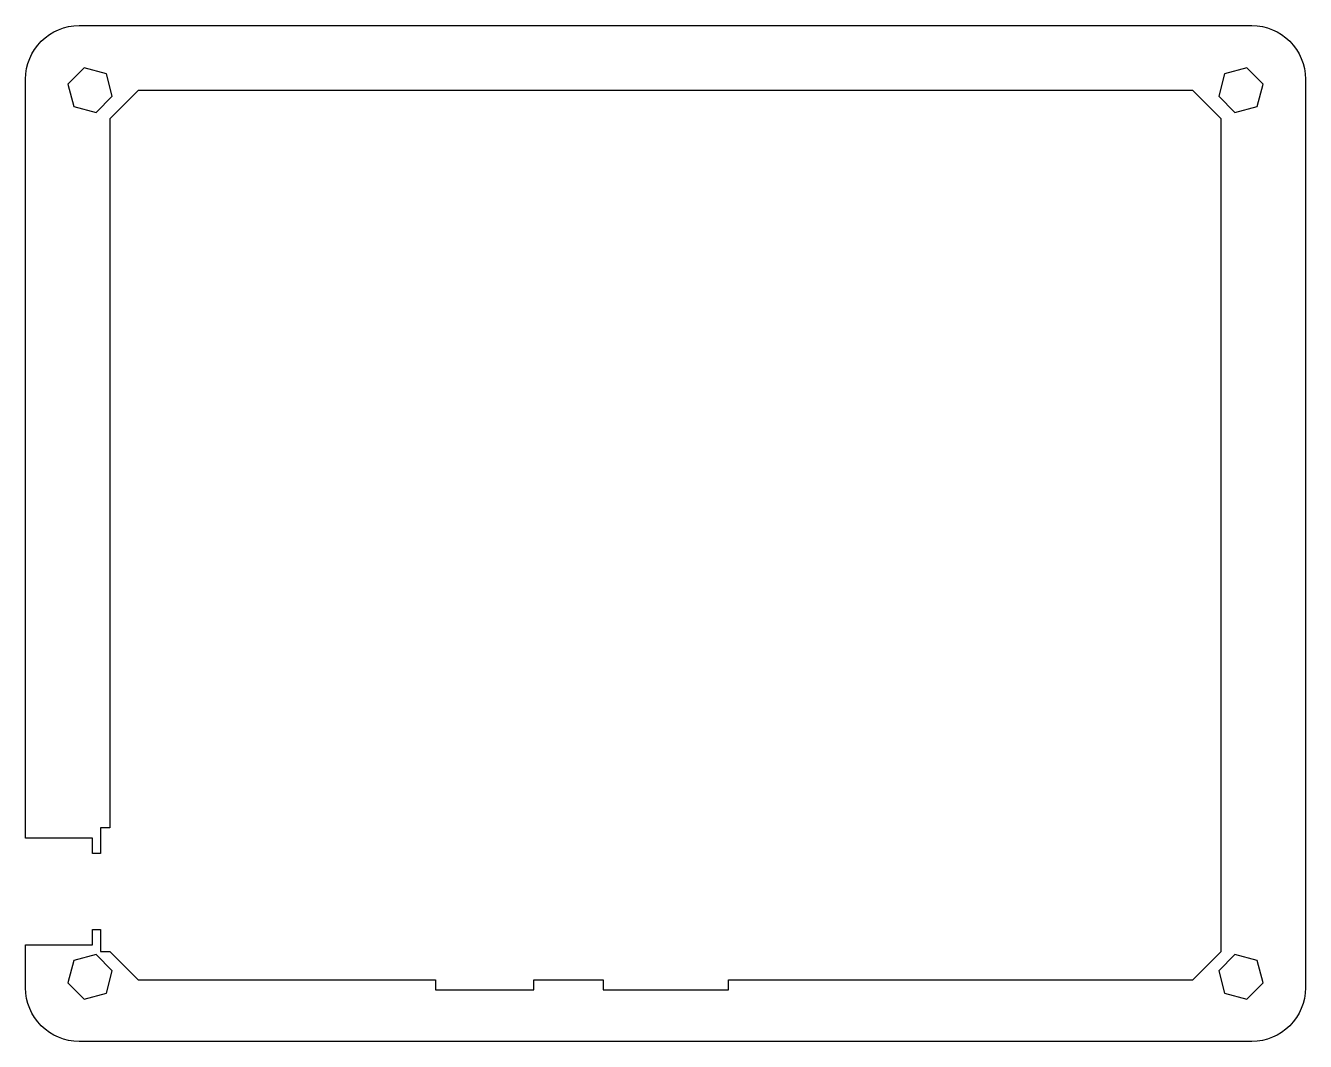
# Model space of a CAD drawing. Header units: millimetres. Extents: x -159 to 8, y -6 to 127.
import ezdxf

# ---------------------------------------------------------------- set-up
doc = ezdxf.new("R2010")
doc.units = ezdxf.units.MM
doc.layers.get('0').update_dxf_attribs({"linetype": 'CONTINUOUS'})

msp = doc.modelspace()

# ---------------------------------------------------------------- linework, layer by layer
msp.add_lwpolyline([(-147.87, 5.78), (-144.16, 2.07), (-105.26, 2.07), (-105.26, 0.79), (-92.42, 0.79), (-92.42, 2.07), (-83.35, 2.07), (-83.35, 0.79), (-66.95, 0.79), (-66.95, 2.07), (-6.22, 2.07), (-2.51, 5.78), (-2.51, 114.64), (-6.22, 118.35), (-144.16, 118.35), (-147.87, 114.64), (-147.87, 21.93), (-149.08, 21.93), (-149.08, 18.6), (-150.12, 18.6), (-150.12, 20.6), (-158.87, 20.6), (-158.87, 119.83, -0.414214), (-151.87, 126.83), (-151.87, 126.83), (1.49, 126.83, -0.414214), (8.49, 119.83), (8.49, 119.83), (8.49, 1.03, -0.414214), (1.49, -5.97), (-151.87, -5.97, -0.414214), (-158.87, 1.03), (-158.87, 6.66), (-150.12, 6.66), (-150.12, 8.66), (-149.08, 8.66), (-149.08, 5.78)], format="xyb", close=True)
for points in [[(-151.21, 121.29), (-153.33, 119.17), (-152.56, 116.27), (-149.66, 115.49), (-147.53, 117.61), (-148.31, 120.51)], [(2.18, 116.27), (2.95, 119.17), (0.83, 121.29), (-2.07, 120.51), (-2.85, 117.61), (-0.72, 115.49)], [(-148.31, 0.35), (-147.53, 3.25), (-149.66, 5.37), (-152.56, 4.59), (-153.33, 1.69), (-151.21, -0.43)], [(0.83, -0.43), (2.95, 1.69), (2.18, 4.59), (-0.72, 5.37), (-2.85, 3.25), (-2.07, 0.35)]]:
    msp.add_lwpolyline(points, close=True)

doc.saveas('drawing.dxf')
